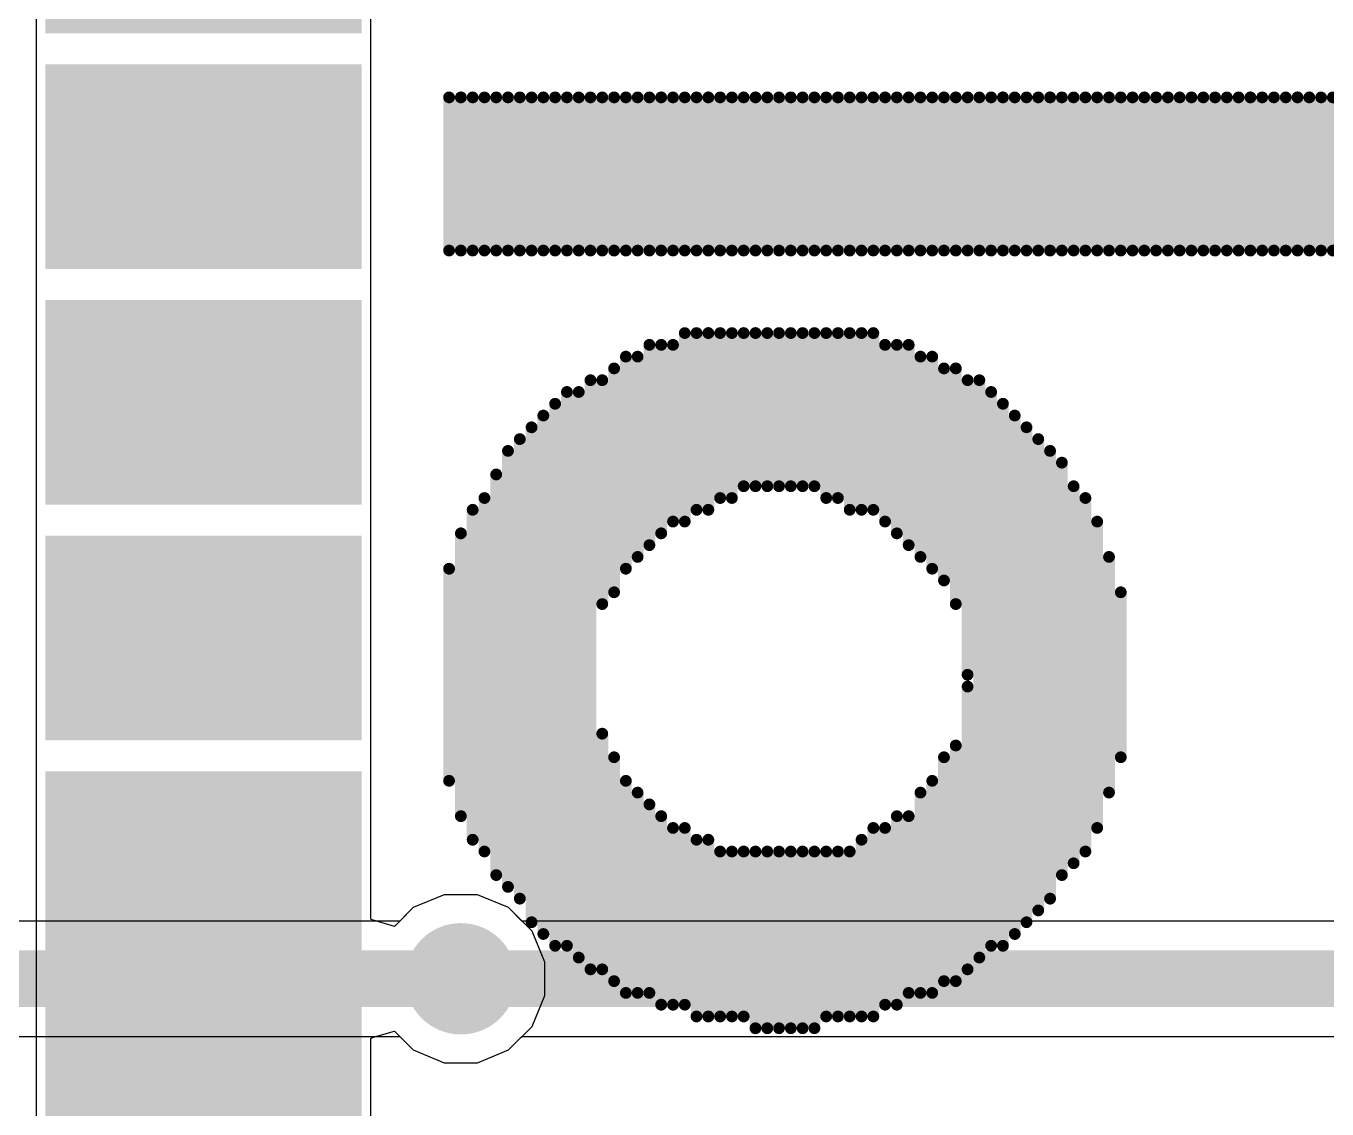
# Model space of a CAD drawing. Header units: millimetres. Extents: x -0.42 to 2.4, y -0.33 to 1.81.
# Drawn here: x 1.1677 to 1.4438, y 0.3304 to 0.5601 of the extents above; entities that cross this region are included whole.
import ezdxf

# ---------------------------------------------------------------- set-up
doc = ezdxf.new("R2010")
doc.units = ezdxf.units.MM
doc.header["$MEASUREMENT"] = 0
for name, color, linetype in [('BottomLayer', 5, 'Continuous'), ('BottomSolder', 6, 'Continuous'), ('TopLayer', 1, 'Continuous'), ('TopOverlay', 2, 'Continuous'), ('TopPaste', 8, 'Continuous'), ('TopSolder', 216, 'Continuous'), ('ViaHoleLayer', 16, 'Continuous')]:
    doc.layers.add(name, color=color, linetype=linetype)

# ---------------------------------------------------------------- blocks, each defined once
blk = doc.blocks.new('41_SMD_M______19')
at = {"layer": 'TopLayer'}
for points in [[(0.05748, -0.37913), (0.05748, -0.32008), (0.09291, -0.32008), (0.09291, -0.37913)], [(0.10748, -0.37913), (0.10748, -0.32008), (0.14291, -0.32008), (0.14291, -0.37913)], [(0.15748, -0.37913), (0.15748, -0.32008), (0.19291, -0.32008), (0.19291, -0.37913)], [(0.20748, -0.37913), (0.20748, -0.32008), (0.24291, -0.32008), (0.24291, -0.37913)], [(0.25748, -0.37913), (0.25748, -0.32008), (0.29291, -0.32008), (0.29291, -0.37913)]]:
    blk.add_hatch(color=1, dxfattribs=at).paths.add_polyline_path(points)
at = {"layer": 'TopPaste'}
for points in [[(0.05748, -0.37913), (0.05748, -0.32008), (0.09291, -0.32008), (0.09291, -0.37913)], [(0.10748, -0.37913), (0.10748, -0.32008), (0.14291, -0.32008), (0.14291, -0.37913)], [(0.15748, -0.37913), (0.15748, -0.32008), (0.19291, -0.32008), (0.19291, -0.37913)], [(0.20748, -0.37913), (0.20748, -0.32008), (0.24291, -0.32008), (0.24291, -0.37913)], [(0.25748, -0.37913), (0.25748, -0.32008), (0.29291, -0.32008), (0.29291, -0.37913)]]:
    blk.add_hatch(color=8, dxfattribs=at).paths.add_polyline_path(points)
at = {"layer": 'TopSolder'}
for points in [[(0.00348, -0.38313), (0.00348, -0.31608), (0.04691, -0.31608), (0.04691, -0.38313)], [(0.05348, -0.38313), (0.05348, -0.31608), (0.09691, -0.31608), (0.09691, -0.38313)], [(0.10348, -0.38313), (0.10348, -0.31608), (0.14691, -0.31608), (0.14691, -0.38313)], [(0.15348, -0.38313), (0.15348, -0.31608), (0.19691, -0.31608), (0.19691, -0.38313)], [(0.20348, -0.38313), (0.20348, -0.31608), (0.24691, -0.31608), (0.24691, -0.38313)], [(0.25348, -0.38313), (0.25348, -0.31608), (0.29691, -0.31608), (0.29691, -0.38313)]]:
    blk.add_hatch(color=216, dxfattribs=at).paths.add_polyline_path(points)

msp = doc.modelspace()

# ---------------------------------------------------------------- hatches: boundary and pattern name
at = {"layer": 'BottomLayer'}
h = msp.add_hatch(color=5, dxfattribs=at)
edge = h.paths.add_edge_path()
edge.add_arc((1.26, 0.358), 0.01181, 0, 360)
at = {"layer": 'BottomSolder'}
h = msp.add_hatch(color=6, dxfattribs=at)
edge = h.paths.add_edge_path()
edge.add_arc((1.26, 0.358), 0.00591, 0, 360)
at = {"layer": 'TopLayer'}
h = msp.add_hatch(color=1, dxfattribs=at)
edge = h.paths.add_edge_path()
edge.add_arc((1.26, 0.358), 0.01181, 0, 360)
at = {"layer": 'TopSolder'}
h = msp.add_hatch(color=216, dxfattribs=at)
edge = h.paths.add_edge_path()
edge.add_arc((1.26, 0.358), 0.00591, 0, 360)
at = {"layer": 'ViaHoleLayer'}
h = msp.add_hatch(color=16, dxfattribs=at)
edge = h.paths.add_edge_path()
edge.add_arc((1.26, 0.358), 0.00591, 0, 360)

# ---------------------------------------------------------------- linework, layer by layer
at = {"layer": 'BottomLayer'}
for p, q in [((1.25646, 0.37581), (1.24991, 0.3731)), ((1.26354, 0.37581), (1.25646, 0.37581)), ((1.27009, 0.3731), (1.26354, 0.37581)), ((1.24991, 0.3731), (1.24705, 0.37024)), ((1.2751, 0.36809), (1.27009, 0.3731)), ((1.24705, 0.37024), (1.11495, 0.37024)), ((1.27781, 0.36154), (1.2751, 0.36809)), ((1.27781, 0.35446), (1.27781, 0.36154)), ((1.2751, 0.34791), (1.27781, 0.35446)), ((1.27009, 0.3429), (1.2751, 0.34791)), ((1.11495, 0.34576), (1.24705, 0.34576)), ((1.24705, 0.34576), (1.24991, 0.3429)), ((1.24991, 0.3429), (1.25646, 0.34019)), ((1.26354, 0.34019), (1.27009, 0.3429)), ((1.25646, 0.34019), (1.26354, 0.34019))]:
    msp.add_line(p, q, dxfattribs=at)
at = {"layer": 'BottomLayer', "const_width": 0.012}
msp.add_lwpolyline([(1.102, 0.358), (1.26, 0.358)], dxfattribs=at)
at = {"layer": 'BottomLayer', "const_width": 0.006}
msp.add_lwpolyline([(1.257, 0.358, 1), (1.263, 0.358, 1)], format="xyb", close=True, dxfattribs=at)
at = {"layer": 'TopLayer'}
for p, q in [((1.24092, 0.55903), (1.24092, 0.6016)), ((1.16987, 0.57438), (1.16987, 0.55531)), ((1.24092, 0.55531), (1.24092, 0.55903)), ((1.16987, 0.55531), (1.16987, 0.5516)), ((1.24092, 0.5516), (1.24092, 0.55531)), ((1.16987, 0.5516), (1.16987, 0.50903)), ((1.24092, 0.50903), (1.24092, 0.5516)), ((1.16987, 0.50903), (1.16987, 0.50531)), ((1.24092, 0.50531), (1.24092, 0.50903)), ((1.16987, 0.50531), (1.16987, 0.5016)), ((1.24092, 0.5016), (1.24092, 0.50531)), ((1.16987, 0.5016), (1.16987, 0.45903)), ((1.24092, 0.45903), (1.24092, 0.5016)), ((1.16987, 0.45903), (1.16987, 0.45531)), ((1.24092, 0.45531), (1.24092, 0.45903)), ((1.16987, 0.45531), (1.16987, 0.4516)), ((1.24092, 0.4516), (1.24092, 0.45531)), ((1.16987, 0.4516), (1.16987, 0.40903)), ((1.24092, 0.40903), (1.24092, 0.4516)), ((1.16987, 0.40903), (1.16987, 0.40531)), ((1.24092, 0.40531), (1.24092, 0.40903)), ((1.16987, 0.40531), (1.16987, 0.4016)), ((1.24092, 0.37064), (1.24092, 0.40531)), ((1.16987, 0.4016), (1.16987, 0.35903)), ((1.25646, 0.37581), (1.24991, 0.3731)), ((1.26354, 0.37581), (1.25646, 0.37581)), ((1.27009, 0.3731), (1.26354, 0.37581)), ((1.24991, 0.3731), (1.24592, 0.36911)), ((1.27295, 0.37024), (1.27009, 0.3731)), ((1.24117, 0.37048), (1.24092, 0.37064)), ((1.24592, 0.36911), (1.24117, 0.37048)), ((1.617, 0.37024), (1.27295, 0.37024)), ((1.16987, 0.35903), (1.16987, 0.35531)), ((1.16987, 0.35531), (1.16987, 0.3516)), ((1.16987, 0.3516), (1.16987, 0.3066)), ((1.24092, 0.34536), (1.24117, 0.34552)), ((1.24092, 0.3066), (1.24092, 0.34536)), ((1.24117, 0.34552), (1.24592, 0.34689)), ((1.24592, 0.34689), (1.24991, 0.3429)), ((1.27009, 0.3429), (1.27295, 0.34576)), ((1.27295, 0.34576), (1.61193, 0.34576)), ((1.24991, 0.3429), (1.25646, 0.34019)), ((1.26354, 0.34019), (1.27009, 0.3429)), ((1.25646, 0.34019), (1.26354, 0.34019))]:
    msp.add_line(p, q, dxfattribs=at)
at = {"layer": 'TopLayer', "const_width": 0.012}
msp.add_lwpolyline([(1.26, 0.358), (1.617, 0.358)], dxfattribs=at)
at = {"layer": 'TopLayer', "const_width": 0.006}
msp.add_lwpolyline([(1.257, 0.358, 1), (1.263, 0.358, 1)], format="xyb", close=True, dxfattribs=at)
at = {"layer": 'TopOverlay', "const_width": 0.0025}
for points in [[(1.2575, 0.5125), (1.2575, 0.545)], [(1.26, 0.5125), (1.26, 0.545)], [(1.2625, 0.5125), (1.2625, 0.545)], [(1.265, 0.5125), (1.265, 0.545)], [(1.2675, 0.5125), (1.2675, 0.545)], [(1.27, 0.5125), (1.27, 0.545)], [(1.2725, 0.5125), (1.2725, 0.545)], [(1.275, 0.5125), (1.275, 0.545)], [(1.2775, 0.5125), (1.2775, 0.545)], [(1.28, 0.5125), (1.28, 0.545)], [(1.2825, 0.5125), (1.2825, 0.545)], [(1.285, 0.5125), (1.285, 0.545)], [(1.2875, 0.5125), (1.2875, 0.545)], [(1.29, 0.5125), (1.29, 0.545)], [(1.2925, 0.5125), (1.2925, 0.545)], [(1.295, 0.5125), (1.295, 0.545)], [(1.2975, 0.5125), (1.2975, 0.545)], [(1.3, 0.5125), (1.3, 0.545)], [(1.3025, 0.5125), (1.3025, 0.545)], [(1.305, 0.5125), (1.305, 0.545)], [(1.3075, 0.5125), (1.3075, 0.545)], [(1.31, 0.5125), (1.31, 0.545)], [(1.3125, 0.5125), (1.3125, 0.545)], [(1.315, 0.5125), (1.315, 0.545)], [(1.3175, 0.5125), (1.3175, 0.545)], [(1.32, 0.5125), (1.32, 0.545)], [(1.3225, 0.5125), (1.3225, 0.545)], [(1.325, 0.5125), (1.325, 0.545)], [(1.3275, 0.5125), (1.3275, 0.545)], [(1.33, 0.5125), (1.33, 0.545)], [(1.3325, 0.5125), (1.3325, 0.545)], [(1.335, 0.5125), (1.335, 0.545)], [(1.3375, 0.5125), (1.3375, 0.545)], [(1.34, 0.5125), (1.34, 0.545)], [(1.3425, 0.5125), (1.3425, 0.545)], [(1.345, 0.5125), (1.345, 0.545)], [(1.3475, 0.5125), (1.3475, 0.545)], [(1.35, 0.5125), (1.35, 0.545)], [(1.3525, 0.5125), (1.3525, 0.545)], [(1.355, 0.5125), (1.355, 0.545)], [(1.3575, 0.5125), (1.3575, 0.545)], [(1.36, 0.5125), (1.36, 0.545)], [(1.3625, 0.5125), (1.3625, 0.545)], [(1.365, 0.5125), (1.365, 0.545)], [(1.3675, 0.5125), (1.3675, 0.545)], [(1.37, 0.5125), (1.37, 0.545)], [(1.3725, 0.5125), (1.3725, 0.545)], [(1.375, 0.5125), (1.375, 0.545)], [(1.3775, 0.5125), (1.3775, 0.545)], [(1.38, 0.5125), (1.38, 0.545)], [(1.3825, 0.5125), (1.3825, 0.545)], [(1.385, 0.5125), (1.385, 0.545)], [(1.3875, 0.5125), (1.3875, 0.545)], [(1.39, 0.5125), (1.39, 0.545)], [(1.3925, 0.5125), (1.3925, 0.545)], [(1.395, 0.5125), (1.395, 0.545)], [(1.3975, 0.5125), (1.3975, 0.545)], [(1.4, 0.5125), (1.4, 0.545)], [(1.4025, 0.5125), (1.4025, 0.545)], [(1.405, 0.5125), (1.405, 0.545)], [(1.4075, 0.5125), (1.4075, 0.545)], [(1.41, 0.5125), (1.41, 0.545)], [(1.4125, 0.5125), (1.4125, 0.545)], [(1.415, 0.5125), (1.415, 0.545)], [(1.4175, 0.5125), (1.4175, 0.545)], [(1.42, 0.5125), (1.42, 0.545)], [(1.4225, 0.5125), (1.4225, 0.545)], [(1.425, 0.5125), (1.425, 0.545)], [(1.4275, 0.5125), (1.4275, 0.545)], [(1.43, 0.5125), (1.43, 0.545)], [(1.4325, 0.5125), (1.4325, 0.545)], [(1.435, 0.5125), (1.435, 0.545)], [(1.4375, 0.5125), (1.4375, 0.545)], [(1.44, 0.5125), (1.44, 0.545)], [(1.4425, 0.5125), (1.4425, 0.545)], [(1.445, 0.5125), (1.445, 0.545)], [(1.3075, 0.455), (1.3075, 0.495)], [(1.31, 0.4575), (1.31, 0.495)], [(1.3125, 0.4575), (1.3125, 0.495)], [(1.315, 0.46), (1.315, 0.495)], [(1.3175, 0.46), (1.3175, 0.495)], [(1.32, 0.4625), (1.32, 0.495)], [(1.3225, 0.4625), (1.3225, 0.495)], [(1.325, 0.4625), (1.325, 0.495)], [(1.3275, 0.4625), (1.3275, 0.495)], [(1.33, 0.4625), (1.33, 0.495)], [(1.3325, 0.4625), (1.3325, 0.495)], [(1.335, 0.4625), (1.335, 0.495)], [(1.3375, 0.46), (1.3375, 0.495)], [(1.34, 0.46), (1.34, 0.495)], [(1.3425, 0.4575), (1.3425, 0.495)], [(1.345, 0.4575), (1.345, 0.495)], [(1.3475, 0.4575), (1.3475, 0.495)], [(1.3, 0.45), (1.3, 0.4925)], [(1.3025, 0.4525), (1.3025, 0.4925)], [(1.305, 0.455), (1.305, 0.4925)], [(1.35, 0.455), (1.35, 0.4925)], [(1.3525, 0.4525), (1.3525, 0.4925)], [(1.355, 0.45), (1.355, 0.4925)], [(1.2925, 0.44), (1.2925, 0.4875)], [(1.295, 0.445), (1.295, 0.49)], [(1.2975, 0.4475), (1.2975, 0.49)], [(1.3575, 0.4475), (1.3575, 0.49)], [(1.36, 0.445), (1.36, 0.49)], [(1.3625, 0.4425), (1.3625, 0.4875)], [(1.365, 0.4375), (1.365, 0.4875)], [(1.2875, 0.36), (1.2875, 0.485)], [(1.29, 0.4375), (1.29, 0.485)], [(1.3675, 0.4225), (1.3675, 0.485)], [(1.37, 0.3625), (1.37, 0.485)], [(1.2825, 0.365), (1.2825, 0.4825)], [(1.285, 0.3625), (1.285, 0.4825)], [(1.3725, 0.365), (1.3725, 0.4825)], [(1.28, 0.365), (1.28, 0.48)], [(1.375, 0.365), (1.375, 0.48)], [(1.2775, 0.3675), (1.2775, 0.4775)], [(1.3775, 0.3675), (1.3775, 0.4775)], [(1.275, 0.37), (1.275, 0.475)], [(1.38, 0.37), (1.38, 0.475)], [(1.2725, 0.375), (1.2725, 0.4725)], [(1.3825, 0.3725), (1.3825, 0.4725)], [(1.27, 0.3775), (1.27, 0.47)], [(1.385, 0.375), (1.385, 0.47)], [(1.3875, 0.38), (1.3875, 0.4675)], [(1.2675, 0.38), (1.2675, 0.465)], [(1.39, 0.3825), (1.39, 0.4625)], [(1.265, 0.385), (1.265, 0.46)], [(1.3925, 0.385), (1.3925, 0.46)], [(1.2625, 0.3875), (1.2625, 0.4575)], [(1.395, 0.39), (1.395, 0.455)], [(1.26, 0.3925), (1.26, 0.4525)], [(1.3975, 0.3975), (1.3975, 0.4475)], [(1.2575, 0.4), (1.2575, 0.445)], [(1.4, 0.405), (1.4, 0.44)], [(1.3675, 0.36), (1.3675, 0.42)], [(1.29, 0.36), (1.29, 0.41)], [(1.365, 0.3575), (1.365, 0.4075)], [(1.2925, 0.3575), (1.2925, 0.405)], [(1.3625, 0.3575), (1.3625, 0.405)], [(1.295, 0.355), (1.295, 0.4)], [(1.36, 0.355), (1.36, 0.4)], [(1.2975, 0.355), (1.2975, 0.3975)], [(1.3575, 0.355), (1.3575, 0.3975)], [(1.3, 0.355), (1.3, 0.395)], [(1.3025, 0.3525), (1.3025, 0.3925)], [(1.3525, 0.3525), (1.3525, 0.3925)], [(1.355, 0.355), (1.355, 0.3925)], [(1.305, 0.3525), (1.305, 0.39)], [(1.3075, 0.3525), (1.3075, 0.39)], [(1.3475, 0.35), (1.3475, 0.39)], [(1.35, 0.3525), (1.35, 0.39)], [(1.31, 0.35), (1.31, 0.3875)], [(1.3125, 0.35), (1.3125, 0.3875)], [(1.345, 0.35), (1.345, 0.3875)], [(1.315, 0.35), (1.315, 0.385)], [(1.3175, 0.35), (1.3175, 0.385)], [(1.32, 0.35), (1.32, 0.385)], [(1.3225, 0.3475), (1.3225, 0.385)], [(1.325, 0.3475), (1.325, 0.385)], [(1.3275, 0.3475), (1.3275, 0.385)], [(1.33, 0.3475), (1.33, 0.385)], [(1.3325, 0.3475), (1.3325, 0.385)], [(1.335, 0.3475), (1.335, 0.385)], [(1.3375, 0.35), (1.3375, 0.385)], [(1.34, 0.35), (1.34, 0.385)], [(1.3425, 0.35), (1.3425, 0.385)]]:
    msp.add_lwpolyline(points, dxfattribs=at)
at = {"layer": 'TopOverlay', "const_width": 0.00125}
for points in [[(1.25687, 0.545, 1), (1.25812, 0.545, 1)], [(1.25937, 0.545, 1), (1.26063, 0.545, 1)], [(1.26188, 0.545, 1), (1.26313, 0.545, 1)], [(1.26438, 0.545, 1), (1.26562, 0.545, 1)], [(1.26687, 0.545, 1), (1.26812, 0.545, 1)], [(1.26937, 0.545, 1), (1.27062, 0.545, 1)], [(1.27188, 0.545, 1), (1.27313, 0.545, 1)], [(1.27438, 0.545, 1), (1.27563, 0.545, 1)], [(1.27687, 0.545, 1), (1.27812, 0.545, 1)], [(1.27937, 0.545, 1), (1.28062, 0.545, 1)], [(1.28188, 0.545, 1), (1.28313, 0.545, 1)], [(1.28438, 0.545, 1), (1.28563, 0.545, 1)], [(1.28687, 0.545, 1), (1.28812, 0.545, 1)], [(1.28937, 0.545, 1), (1.29062, 0.545, 1)], [(1.29188, 0.545, 1), (1.29313, 0.545, 1)], [(1.29438, 0.545, 1), (1.29563, 0.545, 1)], [(1.29688, 0.545, 1), (1.29812, 0.545, 1)], [(1.29937, 0.545, 1), (1.30062, 0.545, 1)], [(1.30187, 0.545, 1), (1.30313, 0.545, 1)], [(1.30438, 0.545, 1), (1.30563, 0.545, 1)], [(1.30688, 0.545, 1), (1.30812, 0.545, 1)], [(1.30937, 0.545, 1), (1.31062, 0.545, 1)], [(1.31187, 0.545, 1), (1.31313, 0.545, 1)], [(1.31438, 0.545, 1), (1.31563, 0.545, 1)], [(1.31688, 0.545, 1), (1.31812, 0.545, 1)], [(1.31937, 0.545, 1), (1.32062, 0.545, 1)], [(1.32187, 0.545, 1), (1.32313, 0.545, 1)], [(1.32438, 0.545, 1), (1.32563, 0.545, 1)], [(1.32688, 0.545, 1), (1.32812, 0.545, 1)], [(1.32937, 0.545, 1), (1.33062, 0.545, 1)], [(1.33187, 0.545, 1), (1.33312, 0.545, 1)], [(1.33438, 0.545, 1), (1.33563, 0.545, 1)], [(1.33688, 0.545, 1), (1.33813, 0.545, 1)], [(1.33937, 0.545, 1), (1.34062, 0.545, 1)], [(1.34187, 0.545, 1), (1.34312, 0.545, 1)], [(1.34438, 0.545, 1), (1.34563, 0.545, 1)], [(1.34688, 0.545, 1), (1.34813, 0.545, 1)], [(1.34937, 0.545, 1), (1.35062, 0.545, 1)], [(1.35187, 0.545, 1), (1.35312, 0.545, 1)], [(1.35438, 0.545, 1), (1.35563, 0.545, 1)], [(1.35688, 0.545, 1), (1.35813, 0.545, 1)], [(1.35938, 0.545, 1), (1.36062, 0.545, 1)], [(1.36187, 0.545, 1), (1.36312, 0.545, 1)], [(1.36437, 0.545, 1), (1.36563, 0.545, 1)], [(1.36688, 0.545, 1), (1.36813, 0.545, 1)], [(1.36938, 0.545, 1), (1.37062, 0.545, 1)], [(1.37187, 0.545, 1), (1.37312, 0.545, 1)], [(1.37437, 0.545, 1), (1.37563, 0.545, 1)], [(1.37688, 0.545, 1), (1.37813, 0.545, 1)], [(1.37938, 0.545, 1), (1.38062, 0.545, 1)], [(1.38187, 0.545, 1), (1.38312, 0.545, 1)], [(1.38437, 0.545, 1), (1.38563, 0.545, 1)], [(1.38688, 0.545, 1), (1.38813, 0.545, 1)], [(1.38938, 0.545, 1), (1.39062, 0.545, 1)], [(1.39187, 0.545, 1), (1.39312, 0.545, 1)], [(1.39437, 0.545, 1), (1.39562, 0.545, 1)], [(1.39688, 0.545, 1), (1.39813, 0.545, 1)], [(1.39938, 0.545, 1), (1.40063, 0.545, 1)], [(1.40187, 0.545, 1), (1.40312, 0.545, 1)], [(1.40437, 0.545, 1), (1.40562, 0.545, 1)], [(1.40688, 0.545, 1), (1.40813, 0.545, 1)], [(1.40938, 0.545, 1), (1.41063, 0.545, 1)], [(1.41187, 0.545, 1), (1.41312, 0.545, 1)], [(1.41437, 0.545, 1), (1.41562, 0.545, 1)], [(1.41688, 0.545, 1), (1.41813, 0.545, 1)], [(1.41938, 0.545, 1), (1.42063, 0.545, 1)], [(1.42188, 0.545, 1), (1.42312, 0.545, 1)], [(1.42437, 0.545, 1), (1.42562, 0.545, 1)], [(1.42687, 0.545, 1), (1.42813, 0.545, 1)], [(1.42938, 0.545, 1), (1.43063, 0.545, 1)], [(1.43188, 0.545, 1), (1.43312, 0.545, 1)], [(1.43437, 0.545, 1), (1.43562, 0.545, 1)], [(1.43687, 0.545, 1), (1.43813, 0.545, 1)], [(1.43938, 0.545, 1), (1.44063, 0.545, 1)], [(1.44188, 0.545, 1), (1.44312, 0.545, 1)], [(1.44437, 0.545, 1), (1.44562, 0.545, 1)], [(1.25687, 0.5125, 1), (1.25812, 0.5125, 1)], [(1.25937, 0.5125, 1), (1.26063, 0.5125, 1)], [(1.26188, 0.5125, 1), (1.26313, 0.5125, 1)], [(1.26438, 0.5125, 1), (1.26562, 0.5125, 1)], [(1.26687, 0.5125, 1), (1.26812, 0.5125, 1)], [(1.26937, 0.5125, 1), (1.27062, 0.5125, 1)], [(1.27188, 0.5125, 1), (1.27313, 0.5125, 1)], [(1.27438, 0.5125, 1), (1.27563, 0.5125, 1)], [(1.27687, 0.5125, 1), (1.27812, 0.5125, 1)], [(1.27937, 0.5125, 1), (1.28062, 0.5125, 1)], [(1.28188, 0.5125, 1), (1.28313, 0.5125, 1)], [(1.28438, 0.5125, 1), (1.28563, 0.5125, 1)], [(1.28687, 0.5125, 1), (1.28812, 0.5125, 1)], [(1.28937, 0.5125, 1), (1.29062, 0.5125, 1)], [(1.29188, 0.5125, 1), (1.29313, 0.5125, 1)], [(1.29438, 0.5125, 1), (1.29563, 0.5125, 1)], [(1.29688, 0.5125, 1), (1.29812, 0.5125, 1)], [(1.29937, 0.5125, 1), (1.30062, 0.5125, 1)], [(1.30187, 0.5125, 1), (1.30313, 0.5125, 1)], [(1.30438, 0.5125, 1), (1.30563, 0.5125, 1)], [(1.30688, 0.5125, 1), (1.30812, 0.5125, 1)], [(1.30937, 0.5125, 1), (1.31062, 0.5125, 1)], [(1.31187, 0.5125, 1), (1.31313, 0.5125, 1)], [(1.31438, 0.5125, 1), (1.31563, 0.5125, 1)], [(1.31688, 0.5125, 1), (1.31812, 0.5125, 1)], [(1.31937, 0.5125, 1), (1.32062, 0.5125, 1)], [(1.32187, 0.5125, 1), (1.32313, 0.5125, 1)], [(1.32438, 0.5125, 1), (1.32563, 0.5125, 1)], [(1.32688, 0.5125, 1), (1.32812, 0.5125, 1)], [(1.32937, 0.5125, 1), (1.33062, 0.5125, 1)], [(1.33187, 0.5125, 1), (1.33312, 0.5125, 1)], [(1.33438, 0.5125, 1), (1.33563, 0.5125, 1)], [(1.33688, 0.5125, 1), (1.33813, 0.5125, 1)], [(1.33937, 0.5125, 1), (1.34062, 0.5125, 1)], [(1.34187, 0.5125, 1), (1.34312, 0.5125, 1)], [(1.34438, 0.5125, 1), (1.34563, 0.5125, 1)], [(1.34688, 0.5125, 1), (1.34813, 0.5125, 1)], [(1.34937, 0.5125, 1), (1.35062, 0.5125, 1)], [(1.35187, 0.5125, 1), (1.35312, 0.5125, 1)], [(1.35438, 0.5125, 1), (1.35563, 0.5125, 1)], [(1.35688, 0.5125, 1), (1.35813, 0.5125, 1)], [(1.35938, 0.5125, 1), (1.36062, 0.5125, 1)], [(1.36187, 0.5125, 1), (1.36312, 0.5125, 1)], [(1.36437, 0.5125, 1), (1.36563, 0.5125, 1)], [(1.36688, 0.5125, 1), (1.36813, 0.5125, 1)], [(1.36938, 0.5125, 1), (1.37062, 0.5125, 1)], [(1.37187, 0.5125, 1), (1.37312, 0.5125, 1)], [(1.37437, 0.5125, 1), (1.37563, 0.5125, 1)], [(1.37688, 0.5125, 1), (1.37813, 0.5125, 1)], [(1.37938, 0.5125, 1), (1.38062, 0.5125, 1)], [(1.38187, 0.5125, 1), (1.38312, 0.5125, 1)], [(1.38437, 0.5125, 1), (1.38563, 0.5125, 1)], [(1.38688, 0.5125, 1), (1.38813, 0.5125, 1)], [(1.38938, 0.5125, 1), (1.39062, 0.5125, 1)], [(1.39187, 0.5125, 1), (1.39312, 0.5125, 1)], [(1.39437, 0.5125, 1), (1.39562, 0.5125, 1)], [(1.39688, 0.5125, 1), (1.39813, 0.5125, 1)], [(1.39938, 0.5125, 1), (1.40063, 0.5125, 1)], [(1.40187, 0.5125, 1), (1.40312, 0.5125, 1)], [(1.40437, 0.5125, 1), (1.40562, 0.5125, 1)], [(1.40688, 0.5125, 1), (1.40813, 0.5125, 1)], [(1.40938, 0.5125, 1), (1.41063, 0.5125, 1)], [(1.41187, 0.5125, 1), (1.41312, 0.5125, 1)], [(1.41437, 0.5125, 1), (1.41562, 0.5125, 1)], [(1.41688, 0.5125, 1), (1.41813, 0.5125, 1)], [(1.41938, 0.5125, 1), (1.42063, 0.5125, 1)], [(1.42188, 0.5125, 1), (1.42312, 0.5125, 1)], [(1.42437, 0.5125, 1), (1.42562, 0.5125, 1)], [(1.42687, 0.5125, 1), (1.42813, 0.5125, 1)], [(1.42938, 0.5125, 1), (1.43063, 0.5125, 1)], [(1.43188, 0.5125, 1), (1.43312, 0.5125, 1)], [(1.43437, 0.5125, 1), (1.43562, 0.5125, 1)], [(1.43687, 0.5125, 1), (1.43813, 0.5125, 1)], [(1.43938, 0.5125, 1), (1.44063, 0.5125, 1)], [(1.44188, 0.5125, 1), (1.44312, 0.5125, 1)], [(1.44437, 0.5125, 1), (1.44562, 0.5125, 1)], [(1.30688, 0.495, 1), (1.30812, 0.495, 1)], [(1.30937, 0.495, 1), (1.31062, 0.495, 1)], [(1.31187, 0.495, 1), (1.31313, 0.495, 1)], [(1.31438, 0.495, 1), (1.31563, 0.495, 1)], [(1.31688, 0.495, 1), (1.31812, 0.495, 1)], [(1.31937, 0.495, 1), (1.32062, 0.495, 1)], [(1.32187, 0.495, 1), (1.32313, 0.495, 1)], [(1.32438, 0.495, 1), (1.32563, 0.495, 1)], [(1.32688, 0.495, 1), (1.32812, 0.495, 1)], [(1.32937, 0.495, 1), (1.33062, 0.495, 1)], [(1.33187, 0.495, 1), (1.33312, 0.495, 1)], [(1.33438, 0.495, 1), (1.33563, 0.495, 1)], [(1.33688, 0.495, 1), (1.33813, 0.495, 1)], [(1.33937, 0.495, 1), (1.34062, 0.495, 1)], [(1.34187, 0.495, 1), (1.34312, 0.495, 1)], [(1.34438, 0.495, 1), (1.34563, 0.495, 1)], [(1.34688, 0.495, 1), (1.34813, 0.495, 1)], [(1.29937, 0.4925, 1), (1.30062, 0.4925, 1)], [(1.30187, 0.4925, 1), (1.30313, 0.4925, 1)], [(1.30438, 0.4925, 1), (1.30563, 0.4925, 1)], [(1.34937, 0.4925, 1), (1.35062, 0.4925, 1)], [(1.35187, 0.4925, 1), (1.35312, 0.4925, 1)], [(1.35438, 0.4925, 1), (1.35563, 0.4925, 1)], [(1.29188, 0.4875, 1), (1.29313, 0.4875, 1)], [(1.29438, 0.49, 1), (1.29563, 0.49, 1)], [(1.29688, 0.49, 1), (1.29812, 0.49, 1)], [(1.35688, 0.49, 1), (1.35813, 0.49, 1)], [(1.35938, 0.49, 1), (1.36062, 0.49, 1)], [(1.36187, 0.4875, 1), (1.36312, 0.4875, 1)], [(1.36437, 0.4875, 1), (1.36563, 0.4875, 1)], [(1.28687, 0.485, 1), (1.28812, 0.485, 1)], [(1.28937, 0.485, 1), (1.29062, 0.485, 1)], [(1.36688, 0.485, 1), (1.36813, 0.485, 1)], [(1.36938, 0.485, 1), (1.37062, 0.485, 1)], [(1.28188, 0.4825, 1), (1.28313, 0.4825, 1)], [(1.28438, 0.4825, 1), (1.28563, 0.4825, 1)], [(1.37187, 0.4825, 1), (1.37312, 0.4825, 1)], [(1.27937, 0.48, 1), (1.28062, 0.48, 1)], [(1.37437, 0.48, 1), (1.37563, 0.48, 1)], [(1.27687, 0.4775, 1), (1.27812, 0.4775, 1)], [(1.37688, 0.4775, 1), (1.37813, 0.4775, 1)], [(1.27438, 0.475, 1), (1.27563, 0.475, 1)], [(1.37938, 0.475, 1), (1.38062, 0.475, 1)], [(1.27188, 0.4725, 1), (1.27313, 0.4725, 1)], [(1.38187, 0.4725, 1), (1.38312, 0.4725, 1)], [(1.26937, 0.47, 1), (1.27062, 0.47, 1)], [(1.38437, 0.47, 1), (1.38563, 0.47, 1)], [(1.38688, 0.4675, 1), (1.38813, 0.4675, 1)], [(1.26687, 0.465, 1), (1.26812, 0.465, 1)], [(1.31937, 0.4625, 1), (1.32062, 0.4625, 1)], [(1.32187, 0.4625, 1), (1.32313, 0.4625, 1)], [(1.32438, 0.4625, 1), (1.32563, 0.4625, 1)], [(1.32688, 0.4625, 1), (1.32812, 0.4625, 1)], [(1.32937, 0.4625, 1), (1.33062, 0.4625, 1)], [(1.33187, 0.4625, 1), (1.33312, 0.4625, 1)], [(1.33438, 0.4625, 1), (1.33563, 0.4625, 1)], [(1.38938, 0.4625, 1), (1.39062, 0.4625, 1)], [(1.26438, 0.46, 1), (1.26562, 0.46, 1)], [(1.31438, 0.46, 1), (1.31563, 0.46, 1)], [(1.31688, 0.46, 1), (1.31812, 0.46, 1)], [(1.33688, 0.46, 1), (1.33813, 0.46, 1)], [(1.33937, 0.46, 1), (1.34062, 0.46, 1)], [(1.39187, 0.46, 1), (1.39312, 0.46, 1)], [(1.26188, 0.4575, 1), (1.26313, 0.4575, 1)], [(1.30937, 0.4575, 1), (1.31062, 0.4575, 1)], [(1.31187, 0.4575, 1), (1.31313, 0.4575, 1)], [(1.34187, 0.4575, 1), (1.34312, 0.4575, 1)], [(1.34438, 0.4575, 1), (1.34563, 0.4575, 1)], [(1.34688, 0.4575, 1), (1.34813, 0.4575, 1)], [(1.30438, 0.455, 1), (1.30563, 0.455, 1)], [(1.30688, 0.455, 1), (1.30812, 0.455, 1)], [(1.34937, 0.455, 1), (1.35062, 0.455, 1)], [(1.39437, 0.455, 1), (1.39562, 0.455, 1)], [(1.25937, 0.4525, 1), (1.26063, 0.4525, 1)], [(1.30187, 0.4525, 1), (1.30313, 0.4525, 1)], [(1.35187, 0.4525, 1), (1.35312, 0.4525, 1)], [(1.29937, 0.45, 1), (1.30062, 0.45, 1)], [(1.35438, 0.45, 1), (1.35563, 0.45, 1)], [(1.29688, 0.4475, 1), (1.29812, 0.4475, 1)], [(1.35688, 0.4475, 1), (1.35813, 0.4475, 1)], [(1.39688, 0.4475, 1), (1.39813, 0.4475, 1)], [(1.25687, 0.445, 1), (1.25812, 0.445, 1)], [(1.29438, 0.445, 1), (1.29563, 0.445, 1)], [(1.35938, 0.445, 1), (1.36062, 0.445, 1)], [(1.36187, 0.4425, 1), (1.36312, 0.4425, 1)], [(1.29188, 0.44, 1), (1.29313, 0.44, 1)], [(1.39938, 0.44, 1), (1.40063, 0.44, 1)], [(1.28937, 0.4375, 1), (1.29062, 0.4375, 1)], [(1.36437, 0.4375, 1), (1.36563, 0.4375, 1)], [(1.36688, 0.4225, 1), (1.36813, 0.4225, 1)], [(1.36688, 0.42, 1), (1.36813, 0.42, 1)], [(1.28937, 0.41, 1), (1.29062, 0.41, 1)], [(1.36437, 0.4075, 1), (1.36563, 0.4075, 1)], [(1.29188, 0.405, 1), (1.29313, 0.405, 1)], [(1.36187, 0.405, 1), (1.36312, 0.405, 1)], [(1.39938, 0.405, 1), (1.40063, 0.405, 1)], [(1.25687, 0.4, 1), (1.25812, 0.4, 1)], [(1.29438, 0.4, 1), (1.29563, 0.4, 1)], [(1.35938, 0.4, 1), (1.36062, 0.4, 1)], [(1.29688, 0.3975, 1), (1.29812, 0.3975, 1)], [(1.35688, 0.3975, 1), (1.35813, 0.3975, 1)], [(1.39688, 0.3975, 1), (1.39813, 0.3975, 1)], [(1.29937, 0.395, 1), (1.30062, 0.395, 1)], [(1.25937, 0.3925, 1), (1.26063, 0.3925, 1)], [(1.30187, 0.3925, 1), (1.30313, 0.3925, 1)], [(1.35187, 0.3925, 1), (1.35312, 0.3925, 1)], [(1.35438, 0.3925, 1), (1.35563, 0.3925, 1)], [(1.30438, 0.39, 1), (1.30563, 0.39, 1)], [(1.30688, 0.39, 1), (1.30812, 0.39, 1)], [(1.34688, 0.39, 1), (1.34813, 0.39, 1)], [(1.34937, 0.39, 1), (1.35062, 0.39, 1)], [(1.39437, 0.39, 1), (1.39562, 0.39, 1)], [(1.26188, 0.3875, 1), (1.26313, 0.3875, 1)], [(1.30937, 0.3875, 1), (1.31062, 0.3875, 1)], [(1.31187, 0.3875, 1), (1.31313, 0.3875, 1)], [(1.34438, 0.3875, 1), (1.34563, 0.3875, 1)], [(1.26438, 0.385, 1), (1.26562, 0.385, 1)], [(1.31438, 0.385, 1), (1.31563, 0.385, 1)], [(1.31688, 0.385, 1), (1.31812, 0.385, 1)], [(1.31937, 0.385, 1), (1.32062, 0.385, 1)], [(1.32187, 0.385, 1), (1.32313, 0.385, 1)], [(1.32438, 0.385, 1), (1.32563, 0.385, 1)], [(1.32688, 0.385, 1), (1.32812, 0.385, 1)], [(1.32937, 0.385, 1), (1.33062, 0.385, 1)], [(1.33187, 0.385, 1), (1.33312, 0.385, 1)], [(1.33438, 0.385, 1), (1.33563, 0.385, 1)], [(1.33688, 0.385, 1), (1.33813, 0.385, 1)], [(1.33937, 0.385, 1), (1.34062, 0.385, 1)], [(1.34187, 0.385, 1), (1.34312, 0.385, 1)], [(1.38938, 0.3825, 1), (1.39062, 0.3825, 1)], [(1.39187, 0.385, 1), (1.39312, 0.385, 1)], [(1.26687, 0.38, 1), (1.26812, 0.38, 1)], [(1.38688, 0.38, 1), (1.38813, 0.38, 1)], [(1.26937, 0.3775, 1), (1.27062, 0.3775, 1)], [(1.27188, 0.375, 1), (1.27313, 0.375, 1)], [(1.38437, 0.375, 1), (1.38563, 0.375, 1)], [(1.38187, 0.3725, 1), (1.38312, 0.3725, 1)], [(1.27438, 0.37, 1), (1.27563, 0.37, 1)], [(1.37938, 0.37, 1), (1.38062, 0.37, 1)], [(1.27687, 0.3675, 1), (1.27812, 0.3675, 1)], [(1.37688, 0.3675, 1), (1.37813, 0.3675, 1)], [(1.27937, 0.365, 1), (1.28062, 0.365, 1)], [(1.28188, 0.365, 1), (1.28313, 0.365, 1)], [(1.37187, 0.365, 1), (1.37312, 0.365, 1)], [(1.37437, 0.365, 1), (1.37563, 0.365, 1)], [(1.28438, 0.3625, 1), (1.28563, 0.3625, 1)], [(1.36938, 0.3625, 1), (1.37062, 0.3625, 1)], [(1.28687, 0.36, 1), (1.28812, 0.36, 1)], [(1.28937, 0.36, 1), (1.29062, 0.36, 1)], [(1.36688, 0.36, 1), (1.36813, 0.36, 1)], [(1.29188, 0.3575, 1), (1.29313, 0.3575, 1)], [(1.29438, 0.355, 1), (1.29563, 0.355, 1)], [(1.29688, 0.355, 1), (1.29812, 0.355, 1)], [(1.29937, 0.355, 1), (1.30062, 0.355, 1)], [(1.35438, 0.355, 1), (1.35563, 0.355, 1)], [(1.35688, 0.355, 1), (1.35813, 0.355, 1)], [(1.35938, 0.355, 1), (1.36062, 0.355, 1)], [(1.36187, 0.3575, 1), (1.36312, 0.3575, 1)], [(1.36437, 0.3575, 1), (1.36563, 0.3575, 1)], [(1.30187, 0.3525, 1), (1.30313, 0.3525, 1)], [(1.30438, 0.3525, 1), (1.30563, 0.3525, 1)], [(1.30688, 0.3525, 1), (1.30812, 0.3525, 1)], [(1.34937, 0.3525, 1), (1.35062, 0.3525, 1)], [(1.35187, 0.3525, 1), (1.35312, 0.3525, 1)], [(1.30937, 0.35, 1), (1.31062, 0.35, 1)], [(1.31187, 0.35, 1), (1.31313, 0.35, 1)], [(1.31438, 0.35, 1), (1.31563, 0.35, 1)], [(1.31688, 0.35, 1), (1.31812, 0.35, 1)], [(1.31937, 0.35, 1), (1.32062, 0.35, 1)], [(1.33688, 0.35, 1), (1.33813, 0.35, 1)], [(1.33937, 0.35, 1), (1.34062, 0.35, 1)], [(1.34187, 0.35, 1), (1.34312, 0.35, 1)], [(1.34438, 0.35, 1), (1.34563, 0.35, 1)], [(1.34688, 0.35, 1), (1.34813, 0.35, 1)], [(1.32187, 0.3475, 1), (1.32313, 0.3475, 1)], [(1.32438, 0.3475, 1), (1.32563, 0.3475, 1)], [(1.32688, 0.3475, 1), (1.32812, 0.3475, 1)], [(1.32937, 0.3475, 1), (1.33062, 0.3475, 1)], [(1.33187, 0.3475, 1), (1.33312, 0.3475, 1)], [(1.33438, 0.3475, 1), (1.33563, 0.3475, 1)]]:
    msp.add_lwpolyline(points, format="xyb", close=True, dxfattribs=at)

# ---------------------------------------------------------------- block references
at = {"rotation": 270}
msp.add_blockref('41_SMD_M______19', (1.555, 0.60551), dxfattribs=at)

doc.saveas('drawing.dxf')
